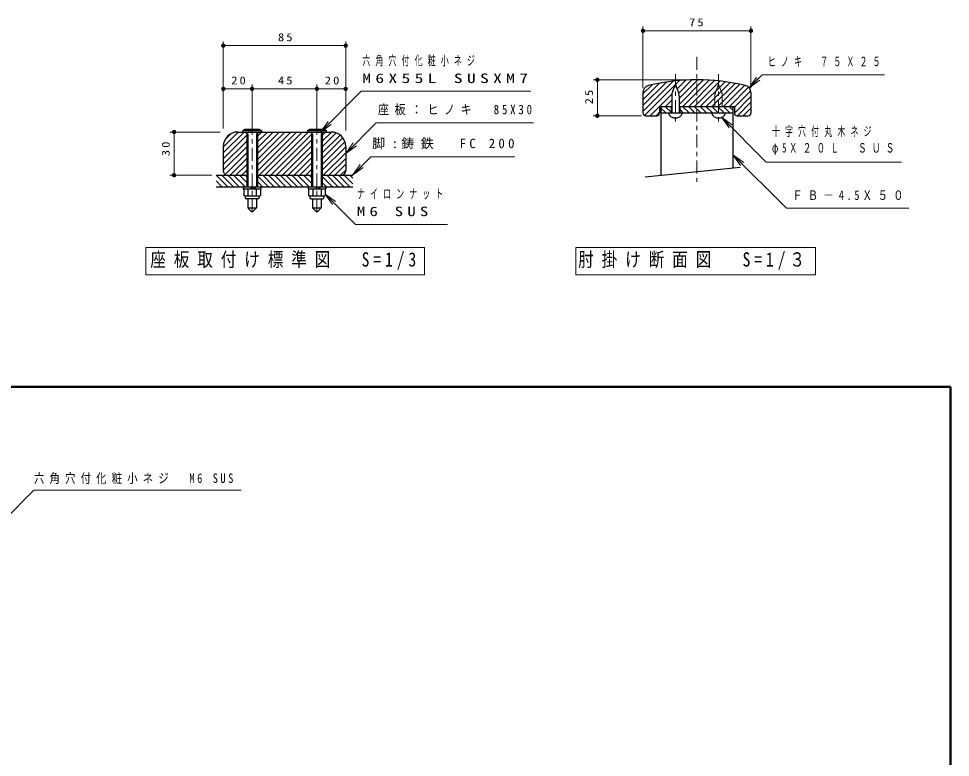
# Model space of a CAD drawing. Units: millimetres on the paper, with parts at other scales. Extents: x -365 to 12, y -47 to 342.
# Drawn here: x -215.7 to 0, y 171.2 to 342.3 of the extents above; entities that cross this region are included whole.
import ezdxf

# ---------------------------------------------------------------- set-up
doc = ezdxf.new("R2010")
doc.units = ezdxf.units.MM
doc.linetypes.add('USER1', pattern=[4.5, 2.5, -2])
doc.linetypes.add('USER2', pattern=[6, 3, -1, 1, -1])
doc.layers.add('LY_1', color=7, linetype='Continuous', lineweight=25)
doc.layers.add('LY_2', color=7, linetype='Continuous', lineweight=13)
doc.styles.add('ＭＳ ゴシック', font='')
doc.styles.get('ＭＳ ゴシック').set_extended_font_data('MS Gothic')

# ---------------------------------------------------------------- blocks, each defined once
blk = doc.blocks.new('filled_dot')
at = {"color": 0, "linetype": 'Continuous', "lineweight": -2, "const_width": 1.25}
blk.add_lwpolyline([(-0.625, 0, 1), (0.625, 0, 1)], format="xyb", close=True, dxfattribs=at)

msp = doc.modelspace()

# ---------------------------------------------------------------- linework, layer by layer
at = {"layer": 'LY_1', "lineweight": 13}
for p, q in [((-71.164, 326.175), (-71.164, 340.486)), ((-71.164, 339.486), (-46.164, 339.486)), ((-46.164, 326.175), (-46.164, 340.486)), ((-168.333, 316.841), (-168.333, 337.038)), ((-140, 316.359), (-140, 337.038)), ((-168.333, 336.038), (-140, 336.038)), ((-59.664, 328.135), (-82.721, 328.135)), ((-81.721, 319.802), (-81.721, 328.135)), ((-63.62, 327.022), (-62.675, 327.966)), ((-63.243, 326.051), (-61.228, 328.066)), ((-62.895, 325.052), (-59.826, 328.121)), ((-62.814, 323.786), (-58.465, 328.135)), ((-62.814, 322.439), (-57.142, 328.111)), ((-61.938, 321.968), (-55.854, 328.052)), ((-60.59, 321.968), (-54.598, 327.961)), ((-46.616, 326.279), (-44.848, 328.753)), ((-46.616, 326.279), (-44.495, 328.4)), ((-44.141, 328.046), (-46.616, 326.279)), ((-168.333, 326.038), (-161.666, 326.038)), ((-161.666, 318.038), (-161.666, 327.038)), ((-161.666, 326.038), (-146.666, 326.038)), ((-146.666, 318.038), (-146.666, 327.038)), ((-146.666, 326.038), (-140, 326.038)), ((-71.164, 320.825), (-64.172, 327.816)), ((-71.164, 322.172), (-65.726, 327.609)), ((-71.164, 323.519), (-67.344, 327.338)), ((-71.164, 324.866), (-69.037, 326.993)), ((-70.778, 319.864), (-63.764, 326.878)), ((-59.243, 321.968), (-53.371, 327.84)), ((-57.896, 321.968), (-52.174, 327.691)), ((-56.549, 321.968), (-51.002, 327.515)), ((-55.202, 321.968), (-49.856, 327.314)), ((-53.855, 321.968), (-48.734, 327.089)), ((-52.508, 321.968), (-47.635, 326.842)), ((-51.161, 321.968), (-46.716, 326.414)), ((-67.326, 321.968), (-64.476, 324.818)), ((-49.997, 321.786), (-46.212, 325.571)), ((-49.996, 320.439), (-46.164, 324.272)), ((-69.492, 319.802), (-67.33, 321.964)), ((-65.878, 320.468), (-66.997, 321.587)), ((-64.664, 320.601), (-66.031, 321.968)), ((-65.979, 321.968), (-64.514, 323.433)), ((-64.664, 321.948), (-64.684, 321.968)), ((-64.632, 321.968), (-64.514, 322.086)), ((-60.49, 320.468), (-61.99, 321.968)), ((-59.143, 320.468), (-60.643, 321.968)), ((-57.796, 320.468), (-59.296, 321.968)), ((-56.449, 320.468), (-57.949, 321.968)), ((-55.102, 320.468), (-56.602, 321.968)), ((-53.755, 320.468), (-55.255, 321.968)), ((-52.408, 320.468), (-53.908, 321.968)), ((-51.061, 320.468), (-52.561, 321.968)), ((-50.33, 321.085), (-51.214, 321.968)), ((-49.287, 319.802), (-46.164, 322.925)), ((-47.94, 319.802), (-46.164, 321.578)), ((-71.497, 319.802), (-82.721, 319.802)), ((-68.145, 319.802), (-67.33, 320.617)), ((-61.837, 320.468), (-62.664, 321.295)), ((-53.01, 319.464), (-50.889, 317.342)), ((-53.01, 319.464), (-50.535, 317.696)), ((-51.242, 316.989), (-53.01, 319.464)), ((-46.512, 319.883), (-46.245, 320.15)), ((-145.814, 316.037), (-144.046, 318.512)), ((-145.814, 316.037), (-143.692, 318.159)), ((-143.339, 317.805), (-145.814, 316.037)), ((-169.032, 316.038), (-180.719, 316.038)), ((-179.719, 306.038), (-179.719, 316.038)), ((-168.333, 311.213), (-163.508, 316.038)), ((-168.333, 312.56), (-164.855, 316.038)), ((-168.333, 309.866), (-162.916, 315.282)), ((-167.909, 314.33), (-166.626, 315.614)), ((-160.416, 315.088), (-159.467, 316.038)), ((-160.416, 307.006), (-151.385, 316.037)), ((-160.416, 308.353), (-152.732, 316.037)), ((-160.416, 309.7), (-154.079, 316.037)), ((-160.416, 311.047), (-155.426, 316.037)), ((-160.416, 312.394), (-156.773, 316.037)), ((-160.416, 313.741), (-158.12, 316.037)), ((-160.038, 306.038), (-150.038, 316.037)), ((-158.691, 306.038), (-148.691, 316.037)), ((-157.344, 306.038), (-147.916, 315.465)), ((-145.416, 315.271), (-144.65, 316.038)), ((-145.416, 313.924), (-143.303, 316.037)), ((-145.416, 312.577), (-142.166, 315.827)), ((-145.416, 311.23), (-141.3, 315.346)), ((-168.333, 308.519), (-162.916, 313.935)), ((-155.997, 306.038), (-147.916, 314.118)), ((-145.416, 309.883), (-140.636, 314.663)), ((-145.416, 308.536), (-140.176, 313.775)), ((-139.999, 311.067), (-138.232, 313.542)), ((-139.999, 311.067), (-137.878, 313.189)), ((-137.525, 312.835), (-139.999, 311.067)), ((-168.333, 307.172), (-162.916, 312.588)), ((-167.926, 306.232), (-162.916, 311.241)), ((-154.65, 306.038), (-147.916, 312.771)), ((-153.303, 306.038), (-147.916, 311.424)), ((-145.416, 307.189), (-140, 312.605)), ((-145.22, 306.038), (-140, 311.258)), ((-50.33, 310.788), (-48.209, 308.667)), ((-50.33, 310.788), (-47.855, 309.02)), ((-48.563, 308.313), (-50.33, 310.788)), ((-166.773, 306.038), (-162.916, 309.894)), ((-165.426, 306.038), (-162.916, 308.547)), ((-151.956, 306.038), (-147.916, 310.077)), ((-150.609, 306.038), (-147.916, 308.73)), ((-143.873, 306.038), (-140, 309.911)), ((-142.526, 306.038), (-140, 308.564)), ((-138.395, 306.038), (-136.627, 308.512)), ((-164.079, 306.038), (-162.916, 307.2)), ((-149.261, 306.038), (-147.916, 307.383)), ((-141.179, 306.038), (-140, 307.217)), ((-138.395, 306.038), (-136.273, 308.159)), ((-135.92, 307.805), (-138.395, 306.038)), ((-171, 306.038), (-180.719, 306.038)), ((-168.667, 303.371), (-170, 304.703)), ((-167.32, 303.371), (-169.987, 306.038)), ((-165.973, 303.371), (-168.64, 306.038)), ((-164.626, 303.371), (-167.293, 306.038)), ((-163.279, 303.371), (-165.946, 306.038)), ((-162.916, 304.355), (-164.598, 306.038)), ((-162.916, 305.702), (-163.251, 306.038)), ((-157.891, 303.371), (-160.416, 305.896)), ((-159.238, 303.371), (-160.416, 304.549)), ((-156.544, 303.371), (-159.21, 306.038)), ((-155.197, 303.371), (-157.863, 306.038)), ((-153.85, 303.371), (-156.516, 306.038)), ((-152.503, 303.371), (-155.169, 306.038)), ((-151.155, 303.371), (-153.822, 306.038)), ((-149.808, 303.371), (-152.475, 306.038)), ((-148.461, 303.371), (-151.128, 306.038)), ((-147.916, 304.173), (-149.781, 306.038)), ((-147.916, 305.52), (-148.434, 306.038)), ((-143.073, 303.371), (-145.416, 305.714)), ((-144.42, 303.371), (-145.416, 304.367)), ((-141.726, 303.371), (-144.393, 306.038)), ((-140.379, 303.371), (-143.046, 306.038)), ((-139.032, 303.371), (-141.699, 306.038)), ((-138.333, 304.019), (-140.352, 306.038)), ((-138.333, 305.366), (-139.005, 306.038)), ((-144.798, 301.718), (-142.677, 299.597)), ((-144.798, 301.718), (-142.323, 299.95)), ((-143.03, 299.243), (-144.798, 301.718)), ((-121.741, 289.288), (-186.241, 289.288)), ((-186.241, 289.288), (-186.241, 282.988)), ((-121.741, 282.988), (-121.741, 289.288)), ((-31.241, 289.288), (-86.741, 289.288)), ((-86.741, 289.288), (-86.741, 282.988)), ((-31.241, 282.988), (-31.241, 289.288)), ((-186.241, 282.988), (-121.741, 282.988)), ((-86.741, 282.988), (-31.241, 282.988))]:
    msp.add_line(p, q, dxfattribs=at)
at = {"layer": 'LY_1', "linetype": 'USER2', "lineweight": 13}
for p, q in [((-58.664, 333.459), (-58.664, 304.532)), ((-63.664, 329.453), (-63.664, 317.483)), ((-53.664, 329.453), (-53.664, 317.483)), ((-161.666, 318.404), (-161.666, 296.704)), ((-146.666, 318.404), (-146.666, 296.704))]:
    msp.add_line(p, q, dxfattribs=at)
at = {"layer": 'LY_1'}
for p, q in [((-64.288, 325.524), (-63.664, 327.135)), ((-63.039, 325.524), (-63.664, 327.135)), ((-71.164, 325.175), (-71.164, 320.468)), ((-64.514, 324.319), (-64.514, 320.468)), ((-62.814, 324.319), (-62.814, 320.468)), ((-46.164, 325.175), (-46.164, 320.468)), ((-67.33, 321.968), (-67.33, 320.468)), ((-67.33, 321.968), (-64.514, 321.968)), ((-66.997, 321.968), (-66.997, 305.98)), ((-64.664, 321.968), (-64.664, 320.468)), ((-62.814, 321.968), (-49.997, 321.968)), ((-62.664, 321.968), (-62.664, 320.468)), ((-50.33, 321.968), (-50.33, 307.626)), ((-49.997, 321.968), (-49.997, 320.468)), ((-70.497, 319.802), (-67.997, 319.802)), ((-66.997, 320.468), (-50.33, 320.468)), ((-49.33, 319.802), (-46.83, 319.802)), ((-163.833, 316.371), (-163.333, 316.704)), ((-163.833, 316.371), (-163.833, 316.038)), ((-163.833, 316.371), (-159.5, 316.371)), ((-163.333, 316.704), (-160, 316.704)), ((-163.166, 316.038), (-162.666, 315.538)), ((-162.666, 315.538), (-162.666, 303.371)), ((-160.166, 316.038), (-160.666, 315.538)), ((-160.666, 315.538), (-160.666, 303.371)), ((-160, 316.704), (-159.5, 316.371)), ((-159.5, 316.371), (-159.5, 316.038)), ((-148.833, 316.371), (-148.333, 316.704)), ((-148.833, 316.371), (-148.833, 316.038)), ((-148.833, 316.371), (-144.5, 316.371)), ((-148.333, 316.704), (-145, 316.704)), ((-148.166, 316.038), (-147.666, 315.538)), ((-147.666, 315.538), (-147.666, 303.371)), ((-145.166, 316.038), (-145.666, 315.538)), ((-145.666, 315.538), (-145.666, 303.371)), ((-145, 316.704), (-144.5, 316.371)), ((-144.5, 316.371), (-144.5, 316.038)), ((-48.675, 307.79), (-70.665, 305.618)), ((-163.7, 303.371), (-163.7, 302.871)), ((-163.7, 302.871), (-159.633, 302.871)), ((-163.591, 302.871), (-163.591, 301.372)), ((-162.629, 302.871), (-162.629, 301.372)), ((-162, 302.871), (-161.5, 303.371)), ((-161.333, 302.871), (-160.833, 303.371)), ((-160.704, 302.871), (-160.704, 301.372)), ((-159.742, 302.871), (-159.742, 301.372)), ((-159.633, 303.371), (-159.633, 302.871)), ((-148.7, 303.371), (-148.7, 302.871)), ((-148.7, 302.871), (-144.633, 302.871)), ((-148.591, 302.871), (-148.591, 301.372)), ((-147.629, 302.871), (-147.629, 301.372)), ((-147, 302.871), (-146.5, 303.371)), ((-146.333, 302.871), (-145.833, 303.371)), ((-145.704, 302.871), (-145.704, 301.372)), ((-144.742, 302.871), (-144.742, 301.372)), ((-144.633, 303.371), (-144.633, 302.871)), ((-163.3, 301.204), (-163.591, 301.372)), ((-160.033, 301.204), (-163.3, 301.204)), ((-163.3, 301.204), (-163.3, 300.871)), ((-160.3, 300.604), (-163.033, 300.604)), ((-162.666, 300.604), (-162.666, 298.454)), ((-160.666, 300.604), (-160.666, 298.454)), ((-160.033, 301.204), (-159.742, 301.372)), ((-160.033, 301.204), (-160.033, 300.871)), ((-148.3, 301.204), (-148.591, 301.372)), ((-145.033, 301.204), (-148.3, 301.204)), ((-148.3, 301.204), (-148.3, 300.871)), ((-148.033, 300.604), (-145.3, 300.604)), ((-147.666, 300.604), (-147.666, 298.454)), ((-145.666, 300.604), (-145.666, 298.454)), ((-145.033, 301.204), (-144.742, 301.372)), ((-145.033, 301.204), (-145.033, 300.871)), ((-162.666, 298.454), (-162.014, 297.802)), ((-162.666, 298.454), (-160.666, 298.454)), ((-161.778, 297.704), (-161.554, 297.704)), ((-160.666, 298.454), (-161.319, 297.802)), ((-147.666, 298.454), (-147.014, 297.802)), ((-147.666, 298.454), (-145.666, 298.454)), ((-146.778, 297.704), (-146.554, 297.704)), ((-145.666, 298.454), (-146.319, 297.802))]:
    msp.add_line(p, q, dxfattribs=at)
at = {"layer": 'LY_1', "linetype": 'USER1', "lineweight": 13}
for p, q in [((-54.288, 325.524), (-53.664, 327.135)), ((-53.039, 325.524), (-53.664, 327.135)), ((-54.514, 324.319), (-54.514, 320.468)), ((-52.814, 324.319), (-52.814, 320.468)), ((-65.23, 320.468), (-62.097, 320.468)), ((-55.23, 320.468), (-52.097, 320.468))]:
    msp.add_line(p, q, dxfattribs=at)
at = {"layer": 'LY_1', "color": 4}
for p, q in [((-165, 316.038), (-143.333, 316.038)), ((-162.916, 315.788), (-162.916, 303.371)), ((-160.416, 315.788), (-160.416, 303.371)), ((-147.916, 315.788), (-147.916, 303.371)), ((-145.416, 315.788), (-145.416, 303.371)), ((-168.333, 312.704), (-168.333, 307.038)), ((-140, 312.704), (-140, 307.038)), ((-170, 306.038), (-162.666, 306.038)), ((-160.666, 306.038), (-147.916, 306.038)), ((-145.416, 306.038), (-138.333, 306.038)), ((-170, 303.371), (-138.333, 303.371))]:
    msp.add_line(p, q, dxfattribs=at)
at = {"layer": 'LY_1', "lineweight": 13}
for points in [[(-46.616, 326.279), (-43.578, 329.317), (-15.25, 329.317)], [(-145.814, 316.037), (-136.386, 325.465), (-97.155, 325.465)], [(-53.01, 319.464), (-42.632, 309.086), (-11.304, 309.086)], [(-139.999, 311.067), (-132.928, 318.138), (-96.515, 318.138)], [(-50.33, 310.788), (-37.95, 298.407), (-9.622, 298.407)], [(-138.395, 306.038), (-134.152, 310.28), (-100.859, 310.28)], [(-144.798, 301.718), (-137.727, 294.647), (-116.409, 294.647)], [(-225.717, 219.537), (-212.174, 233.099), (-164.174, 233.099)]]:
    msp.add_lwpolyline(points, dxfattribs=at)
at = {"layer": 'LY_1'}
for points in [[(-65.23, 320.468), (-65.217, 320.316), (-65.177, 320.166), (-65.111, 320.022), (-65.02, 319.885), (-64.907, 319.758), (-64.771, 319.643), (-64.617, 319.543), (-64.447, 319.458), (-64.263, 319.391), (-64.069, 319.342), (-63.868, 319.312), (-63.664, 319.302), (-63.459, 319.312), (-63.258, 319.342), (-63.064, 319.391), (-62.88, 319.458), (-62.71, 319.543), (-62.556, 319.643), (-62.421, 319.758), (-62.307, 319.885), (-62.216, 320.022), (-62.15, 320.167), (-62.11, 320.316), (-62.097, 320.468)], [(-55.23, 320.468), (-55.217, 320.316), (-55.177, 320.166), (-55.111, 320.022), (-55.02, 319.885), (-54.907, 319.758), (-54.771, 319.643), (-54.617, 319.543), (-54.447, 319.458), (-54.263, 319.391), (-54.069, 319.342), (-53.868, 319.312), (-53.664, 319.302), (-53.459, 319.312), (-53.258, 319.342), (-53.064, 319.391), (-52.88, 319.458), (-52.71, 319.543), (-52.556, 319.643), (-52.421, 319.758), (-52.307, 319.885), (-52.216, 320.022), (-52.15, 320.167), (-52.11, 320.316), (-52.097, 320.468)]]:
    msp.add_lwpolyline(points, dxfattribs=at)
for centre, radius, start, end in [((-58.664, 280.468), 47.667, 76.37847, 103.62152), ((-69.497, 325.175), 1.667, 103.62152, 180), ((-47.83, 325.175), 1.667, 0, 76.37847), ((-61.18, 324.319), 3.333, 158.8068, 180), ((-66.147, 324.319), 3.333, 0, 21.1932), ((-70.497, 320.468), 0.667, 179.99999, 270), ((-67.997, 320.468), 0.667, 270, 0), ((-49.33, 320.468), 0.667, 179.99999, 270), ((-46.83, 320.468), 0.667, 270, 0), ((-163.11, 302.164), 0.926, 238.70277, 301.29711), ((-163.033, 300.871), 0.267, 179.99996, 269.99995), ((-161.666, 304.74), 3.502, 254.05408, 285.94593), ((-160.223, 302.164), 0.926, 238.70285, 301.29719), ((-160.3, 300.871), 0.267, 269.99996, 0), ((-148.11, 302.164), 0.926, 238.70277, 301.29711), ((-148.033, 300.871), 0.267, 179.99998, 270.00003), ((-146.666, 304.74), 3.502, 254.05408, 285.94593), ((-145.223, 302.164), 0.926, 238.70285, 301.29719), ((-145.3, 300.871), 0.267, 270.00002, 0), ((-161.778, 298.038), 0.333, 224.99999, 270.00002), ((-161.554, 298.038), 0.333, 270.00002, 314.99907), ((-146.778, 298.037), 0.333, 224.99999, 270.00002), ((-146.554, 298.037), 0.333, 270.00002, 314.99907)]:
    msp.add_arc(centre, radius, start, end, dxfattribs=at)
at = {"layer": 'LY_1', "linetype": 'USER1', "lineweight": 13}
for centre, start, end in [((-51.18, 324.319), 158.8068, 180), ((-56.147, 324.319), 0, 21.1932)]:
    msp.add_arc(centre, 3.333, start, end, dxfattribs=at)
at = {"layer": 'LY_1', "color": 4}
for centre, radius, start, end in [((-165, 312.704), 3.333, 89.99998, 179.99996), ((-143.333, 312.704), 3.333, 0, 89.99998), ((-167.333, 307.038), 1, 179.99998, 270.00003), ((-141, 307.038), 1, 270.00002, 0)]:
    msp.add_arc(centre, radius, start, end, dxfattribs=at)
at = {"layer": 'LY_2', "lineweight": 50}
for p, q in [((0, 257), (-365, 257)), ((0, 0), (0, 257))]:
    msp.add_line(p, q, dxfattribs=at)

# ---------------------------------------------------------------- block references
at = {"layer": 'LY_1', "lineweight": 13, "xscale": 0.4, "yscale": 0.4}
for p in [(-71.164, 339.486), (-168.333, 336.038), (-168.333, 326.038)]:
    msp.add_blockref('filled_dot', p, dxfattribs=at)
for p, rotation in [((-46.164, 339.486), 180), ((-140, 336.038), 180), ((-81.721, 328.135), 270), ((-161.666, 326.038), 180), ((-146.666, 326.038), 180), ((-140, 326.038), 180), ((-81.721, 319.802), 90), ((-179.719, 316.038), 270), ((-179.719, 306.038), 90)]:
    msp.add_blockref('filled_dot', p, dxfattribs=dict(at, rotation=rotation))

# ---------------------------------------------------------------- texts
at = {"layer": 'LY_1', "style": 'ＭＳ ゴシック'}
for s, insert, char_height, attachment_point in [('\\T1.34;\\W1.15;75', (-58.574, 340.486), 1.833, 8), ('\\T1.34;\\W1.15;85', (-153.75, 337.038), 1.833, 8), ('\\T1.64;\\W0.6;六角穴付化粧小ネジ', (-136.155, 332.465), 2.199, 4), ('\\T1.64;\\W0.6;ヒノキ\u3000７５Ｘ２５', (-42.25, 332.317), 2.199, 4), ('\\T1.34;\\W1.15;20', (-164.572, 327.038), 1.833, 8), ('\\T1.34;\\W1.15;45', (-153.75, 327.038), 1.833, 8), ('\\T1.34;\\W1.15;20', (-142.905, 327.038), 1.833, 8), ('\\T1.5;\\W1.35;M6X55L\\~SUSXM7', (-136.155, 328.465), 2.199, 4), ('\\T1.5;\\W0.85;座板：ヒノキ\u300085X30', (-132.515, 321.138), 2.199, 4), ('\\T1.64;\\W0.6;十字穴付丸木ネジ', (-41.304, 316.086), 2.199, 4), ('\\T1.5;脚:鋳鉄\u3000FC\\~200', (-133.859, 313.28), 2.199, 4), ('\\T1.6;\\W0.65;φ5Ｘ２０Ｌ\u3000ＳＵＳ', (-41.304, 312.086), 2.199, 4), ('\\T1.64;\\W0.6;ナイロンナット', (-137.409, 301.647), 2.199, 4), ('\\T1.5;\\W0.8;ＦＢ－4.5Ｘ５０', (-36.622, 301.407), 2.199, 4), ('\\T1.5;\\W1.3;M6\\~SUS', (-137.409, 297.647), 2.199, 4), ('\\T1.51;\\W0.8;座板取付け標準図\u3000S=1/3', (-153.991, 286.138), 3.299, 5), ('\\T1.51;\\W0.8;肘掛け断面図\u3000S=1/３', (-58.991, 286.138), 3.299, 5), ('\\T1.5;\\W0.8;六角穴付化粧小ネジ\u3000M6\\~SUS', (-212.174, 235.749), 2.199, 4)]:
    msp.add_mtext(s, dxfattribs=dict(at, insert=insert, char_height=char_height, attachment_point=attachment_point))
at = {"layer": 'LY_1', "char_height": 1.833, "attachment_point": 8, "rotation": 90, "style": 'ＭＳ ゴシック'}
for s, insert in [('\\T1.34;\\W1.15;25', (-82.721, 324.385)), ('\\T1.34;\\W1.15;30', (-180.719, 312.381))]:
    msp.add_mtext(s, dxfattribs=dict(at, insert=insert))

doc.saveas('drawing.dxf')
